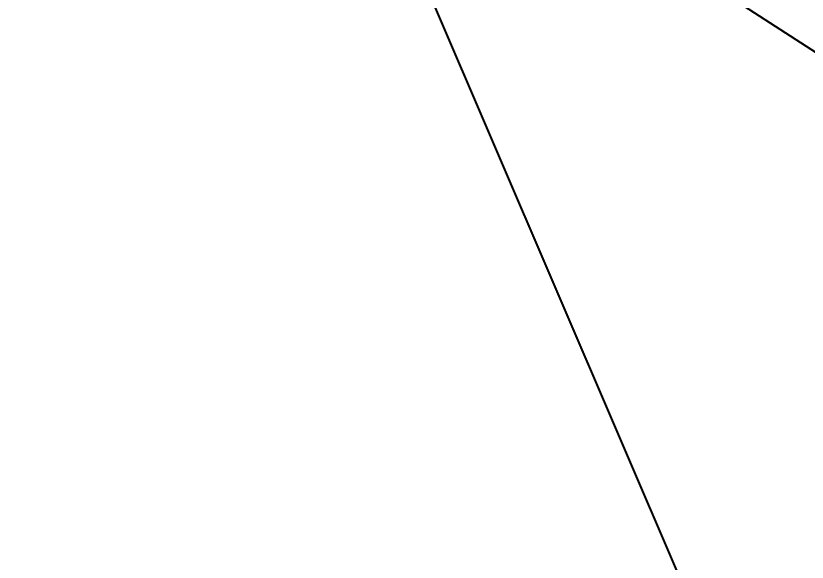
# Model space of a CAD drawing. Header units: inches. Extents: x -4.3 to 17.5, y -13.3 to 0.
# Drawn here: x 2.528 to 4.086, y -5.969 to -4.894 of the extents above; entities that cross this region are included whole.
import ezdxf
from ezdxf import colors
from ezdxf.entities.mleader import LeaderData, LeaderLine
from ezdxf.math import Vec2, Vec3

# ---------------------------------------------------------------- set-up
doc = ezdxf.new("R2010")
doc.units = ezdxf.units.IN
doc.header["$LTSCALE"] = 0.5
doc.header["$MEASUREMENT"] = 0
doc.layers.add('FAB DWG', color=221, linetype='CONTINUOUS')
doc.styles.get("Standard").update_dxf_attribs({"font": 'arial.ttf'})

msp = doc.modelspace()

# ---------------------------------------------------------------- leaders
at = {"layer": 'FAB DWG', "ltscale": 0.5, "transparency": 16777216}
ml = msp.add_multileader_mtext('Standard', dxfattribs=at)
ml.set_content('\\A1;1/4-20 x {\\H1x;1}" Bolt \\P1/2-20 Locknut (X2)\\P(HW51420 & HW01020)', color=256)
ml.set_leader_properties()
ml.build(insert=Vec2(0, 0))
ml.multileader.update_dxf_attribs({"dogleg_length": 0.36, "arrow_head_size": 0.1875})
ctx = ml.context
ctx.base_point, ctx.char_height, ctx.arrow_head_size, ctx.landing_gap_size, ctx.plane_origin = Vec3(0.797673, -6.912042), 0.1875, 0.1875, 0.09, Vec3(-6.422219, -14.22827)
ctx.text_align_type = 2
notes = []
notes.append((ctx, [(1, (1, 1, 0), (4.226616, -6.912042), (-1, 0), 0.45, [(1, [(5.219712, -5.688305), (3.117482, -4.328646)], 0, [])])]))
ctx.mtext.insert, ctx.mtext.width, ctx.mtext.alignment, ctx.mtext.flow_direction = Vec3(3.686616, -6.79073), 7.5887251, 3, 5
for ctx, leaders in notes:
    for number, flags, end, landing, length, lines in leaders:
        leader = LeaderData()
        leader.index, (leader.has_last_leader_line, leader.has_dogleg_vector, leader.attachment_direction) = number, flags
        leader.last_leader_point, leader.dogleg_vector, leader.dogleg_length = Vec3(end), Vec3(landing), length
        for number, points, colour, breaks in lines:
            line = LeaderLine()
            line.index, line.vertices, line.color, line.breaks = number, Vec3.list(points), colors.encode_raw_color(colour), breaks
            leader.lines.append(line)
        ctx.leaders.append(leader)

doc.saveas('drawing.dxf')
